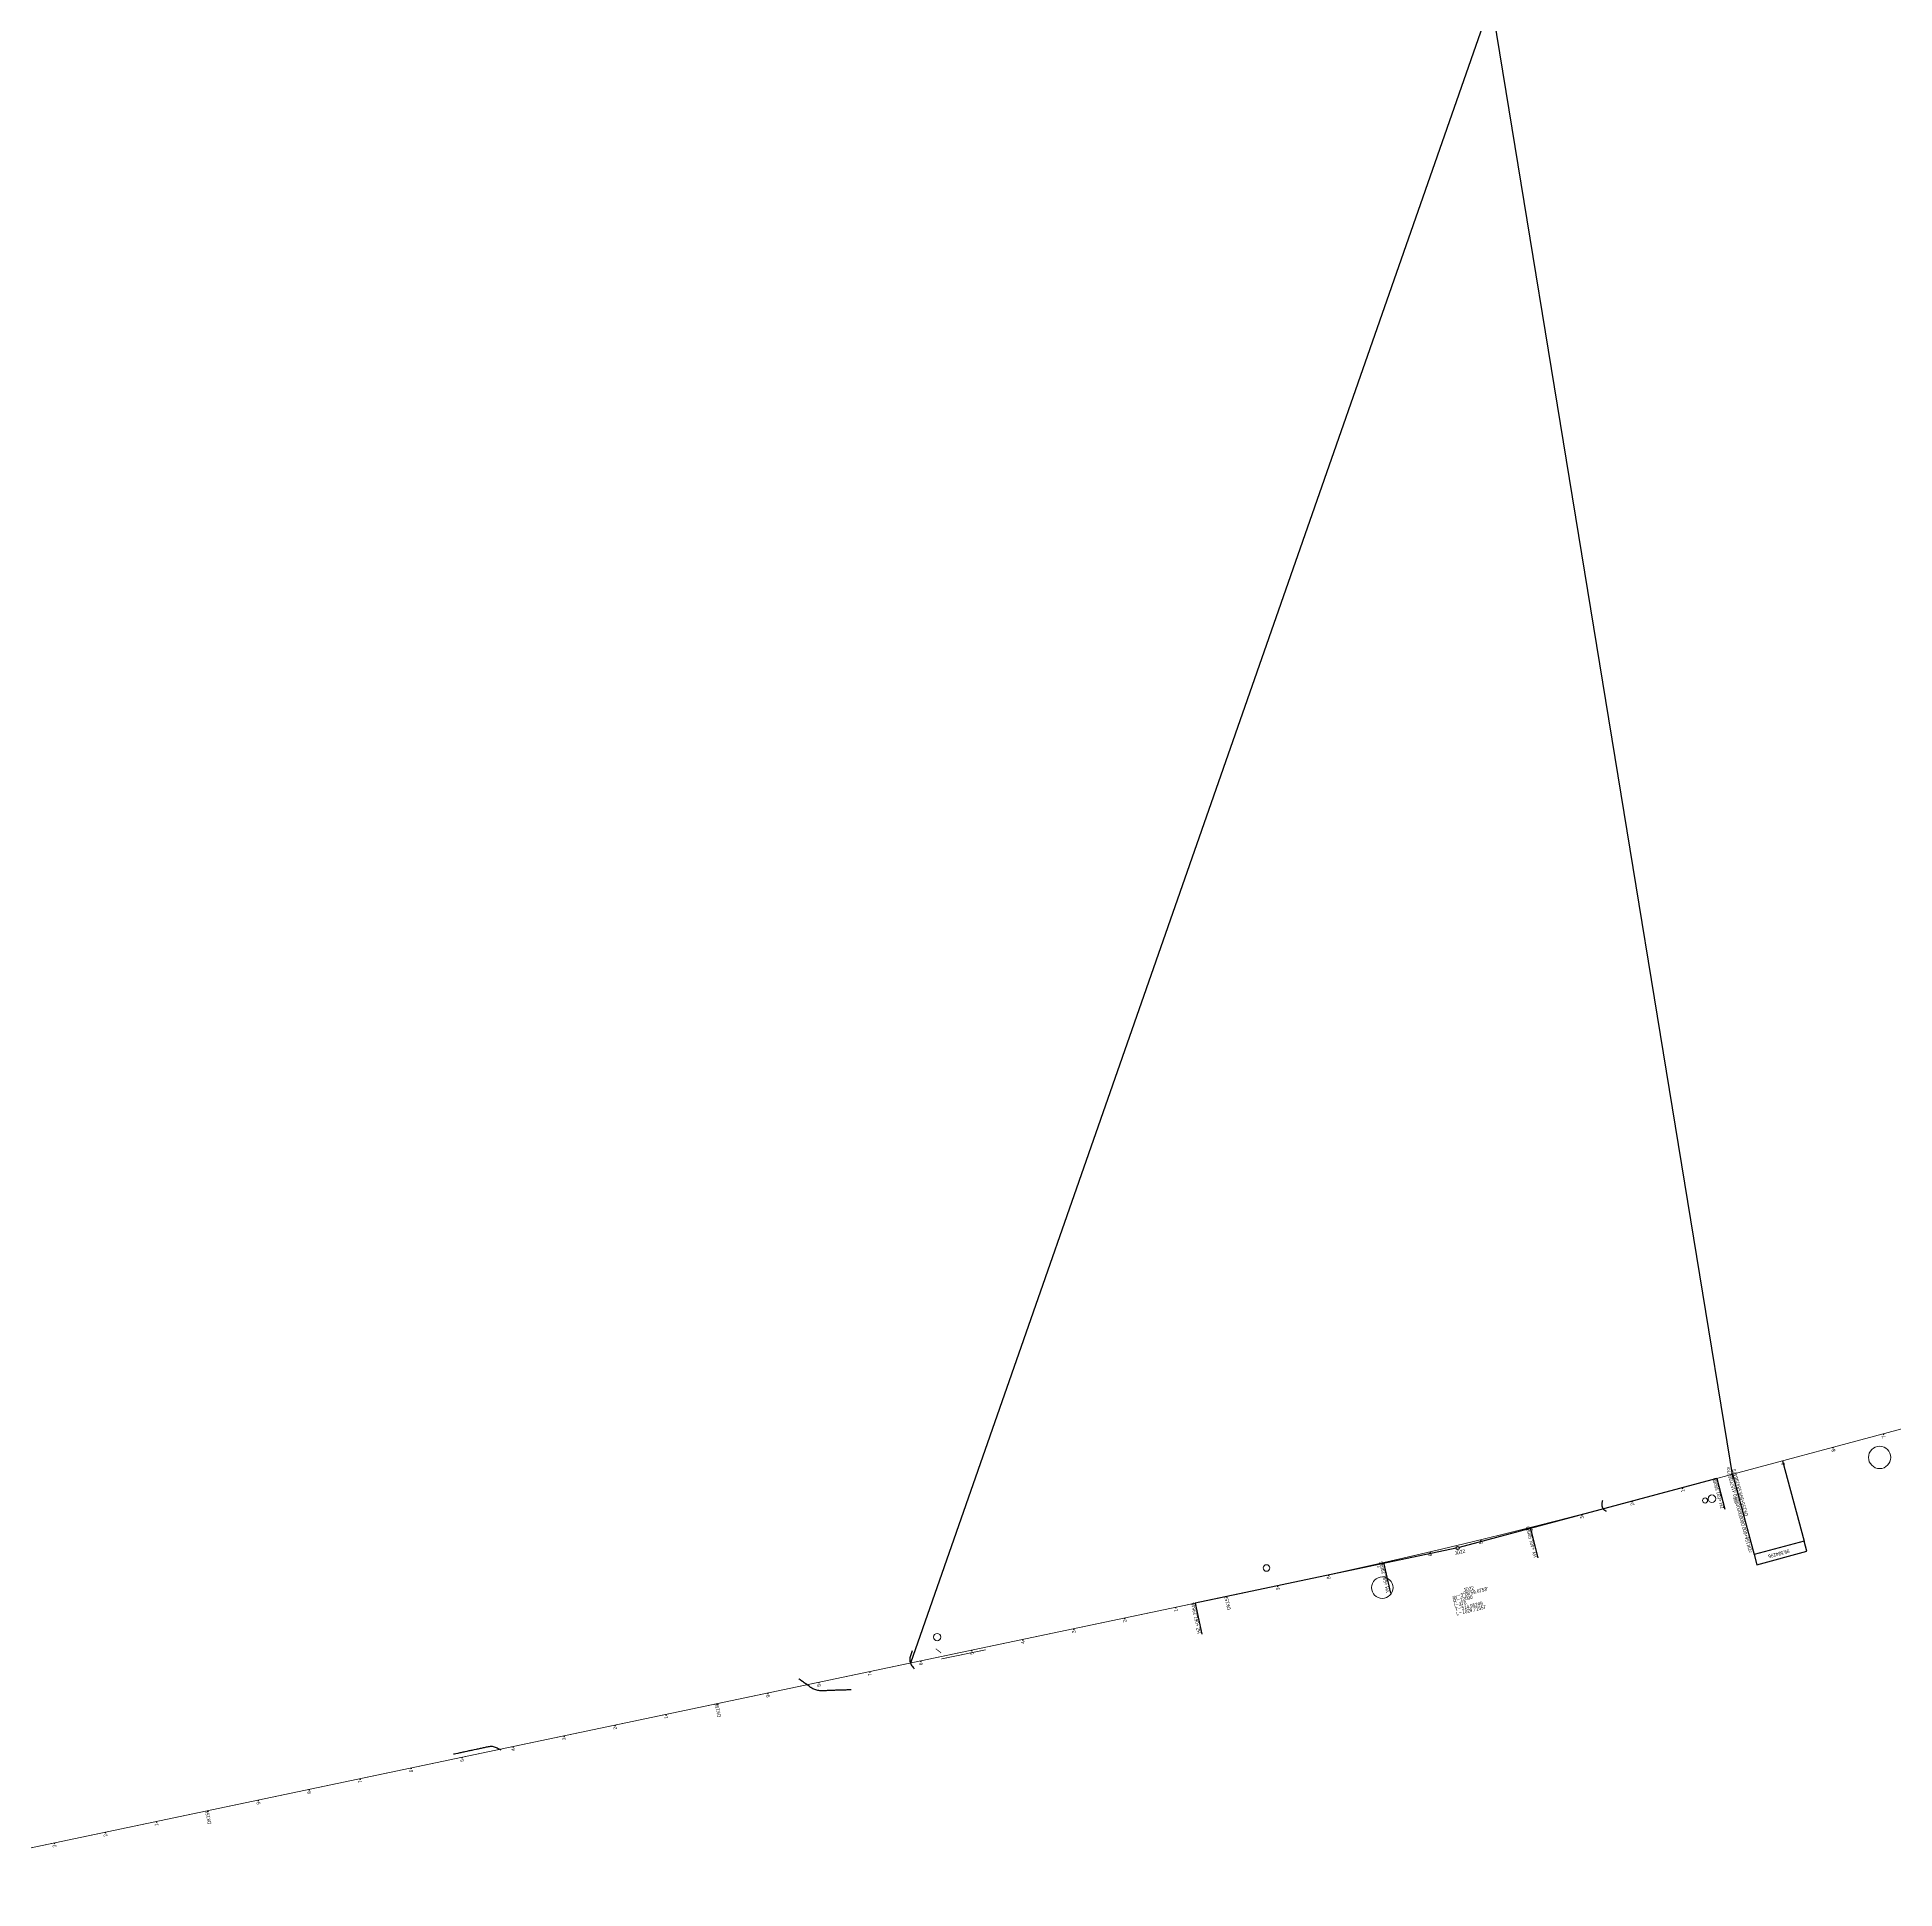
# Model space of a CAD drawing. Header units: millimetres. Extents: x 497834 to 621495, y 3353175 to 3430424.
# Drawn here: x 531604 to 535171, y 3372771 to 3376328 of the extents above; entities that cross this region are included whole.
import ezdxf

# ---------------------------------------------------------------- set-up
doc = ezdxf.new("R2010")
doc.units = ezdxf.units.MM
for name, color, linetype in [('breakloc', 7, 'Continuous'), ('DK改路中线', 7, 'Continuous'), ('dl4', 7, 'Continuous'), ('dl5', 7, 'Continuous'), ('房屋圆', 7, 'Continuous'), ('沪乍杭打线-0.0-200.8段-施工系转设计系成果-2000坐标系-左线_中线_交点', 7, 'Continuous'), ('沪乍杭打线-0.0-200.8段-施工系转设计系成果-2000坐标系-左线_五大桩', 7, 'Continuous'), ('沪乍杭打线-0.0-200.8段-施工系转设计系成果-2000坐标系-左线_断链', 7, 'Continuous'), ('沪乍杭打线-0.0-200.8段-施工系转设计系成果-2000坐标系-左线_曲线资料', 7, 'Continuous'), ('沪乍杭打线-0.0-200.8段-施工系转设计系成果-2000坐标系-左线_里程', 7, 'Continuous'), ('连接线', 3, 'Continuous')]:
    doc.layers.add(name, color=color, linetype=linetype)
doc.styles.add('PM_DL', font='slromans.shx', dxfattribs={"width": 0.75, "bigfont": 'hztxt.shx'})
doc.styles.add('PM_LC', font='slromans.shx', dxfattribs={"width": 0.75, "bigfont": 'hztxt.shx'})
doc.styles.add('PM_QX', font='slromans.shx', dxfattribs={"width": 0.75, "bigfont": 'hztxt.shx'})

msp = doc.modelspace()

# ---------------------------------------------------------------- linework, layer by layer
at = {"layer": 'breakloc'}
msp.add_lwpolyline([(534860.5, 3373559.9), (531609.8, 3393432)], dxfattribs=at)
at = {"layer": 'DK改路中线', "color": 3, "linetype": 'Continuous', "ltscale": 2, "flags": 128}
for points in [[(534617.4, 3373496.1), (534616, 3373496.9, -0.336017), (534615.7, 3373497.1), (534614.1, 3373498.3), (534612.6, 3373499.6), (534611.3, 3373501.2), (534610.3, 3373502.9), (534609.5, 3373504.7), (534608.9, 3373506.6), (534608.6, 3373508.6), (534608.6, 3373510.6), (534608.8, 3373512.6), (534609, 3373513.6), (534609.2, 3373514.5), (534609.7, 3373516.5), (534609.9, 3373517.1)], [(533284, 3373228.3), (533283.4, 3373226.4), (533282.7, 3373224.5), (533281.4, 3373220.7), (533280.8, 3373218.9), (533280.6, 3373218.3, 0.253538), (533280.1, 3373216.9), (533279.7, 3373215), (533279.5, 3373213), (533279.5, 3373211), (533279.6, 3373209), (533280, 3373207.1), (533280.6, 3373205.1), (533281.3, 3373203.3), (533282.2, 3373201.5), (533283.4, 3373199.8), (533283.6, 3373199.5), (533284.6, 3373198.3), (533285.8, 3373196.7), (533287, 3373195.1), (533287.8, 3373194.1)], [(533166.5, 3373153.7), (533164.5, 3373153.6), (533162.5, 3373153.6), (533160.5, 3373153.5), (533158.5, 3373153.4), (533156.5, 3373153.3), (533154.5, 3373153.3), (533152.5, 3373153.2), (533150.5, 3373153.1), (533146.5, 3373153), (533144.5, 3373152.9), (533142.5, 3373152.9), (533140.5, 3373152.8), (533138.5, 3373152.7), (533136.5, 3373152.7), (533134.5, 3373152.6), (533132.5, 3373152.5), (533130.5, 3373152.4), (533128.5, 3373152.4), (533126.5, 3373152.3), (533124.5, 3373152.2), (533122.5, 3373152.2), (533120.5, 3373152.1), (533118.5, 3373152), (533116.5, 3373152), (533114.5, 3373151.9), (533112.6, 3373151.8), (533110.6, 3373151.7, -0.166143), (533110.6, 3373151.7), (533108.6, 3373151.7), (533106.6, 3373151.8), (533104.6, 3373152.1), (533102.6, 3373152.4), (533100.6, 3373152.8), (533098.7, 3373153.4), (533096.8, 3373154.1), (533095, 3373154.8), (533093.2, 3373155.7), (533091.5, 3373156.7), (533089.8, 3373157.8), (533089, 3373158.3), (533088.1, 3373158.9), (533086.5, 3373160.1), (533083.3, 3373162.4), (533081.6, 3373163.6), (533078.4, 3373165.9), (533076.8, 3373167.1), (533075.1, 3373168.3), (533073.5, 3373169.4), (533071.9, 3373170.6), (533068.7, 3373172.9), (533067, 3373174.1), (533066.1, 3373174.8)], [(532494.6, 3373038), (532491, 3373039.7), (532489.2, 3373040.6), (532487.4, 3373041.5), (532485.9, 3373042.2, 0.165544), (532485.6, 3373042.3), (532483.7, 3373043.1), (532481.8, 3373043.7), (532479.9, 3373044.2), (532477.9, 3373044.5), (532475.9, 3373044.6), (532473.9, 3373044.6), (532471.9, 3373044.4), (532470, 3373044.1), (532469.9, 3373044.1), (532468, 3373043.7), (532466, 3373043.3), (532464.1, 3373042.9), (532462.1, 3373042.4), (532460.2, 3373042), (532458.2, 3373041.6), (532456.3, 3373041.2), (532454.3, 3373040.8), (532452.4, 3373040.4), (532450.4, 3373039.9), (532448.4, 3373039.5), (532446.5, 3373039.1), (532442.6, 3373038.3), (532440.6, 3373037.8), (532438.7, 3373037.4), (532436.7, 3373037), (532434.7, 3373036.6), (532432.8, 3373036.2), (532430.8, 3373035.8), (532428.9, 3373035.3), (532425, 3373034.5), (532423, 3373034.1), (532421.1, 3373033.7), (532419.1, 3373033.3), (532417.1, 3373032.8), (532415.2, 3373032.4), (532413.2, 3373032), (532411.3, 3373031.6), (532407.4, 3373030.8), (532405.4, 3373030.3), (532403.5, 3373029.9)]]:
    msp.add_lwpolyline(points, format="xyb", dxfattribs=at)
at = {"layer": 'DK改路中线', "color": 3, "linetype": 'Continuous', "ltscale": 2, "const_width": 1.4, "flags": 128}
for points in [[(533329.4, 3373232.6), (533331, 3373231.4), (533332.5, 3373230.1), (533337.2, 3373226.3), (533338.8, 3373225.1), (533339.7, 3373224.3)], [(533425, 3373230.5), (533423, 3373230.1), (533421.1, 3373229.7), (533419.1, 3373229.3), (533417.2, 3373228.9), (533415.2, 3373228.5), (533413.3, 3373228.1), (533411.3, 3373227.7), (533409.3, 3373227.3), (533407.4, 3373226.9), (533405.4, 3373226.5), (533403.5, 3373226.1), (533401.5, 3373225.7), (533399.5, 3373225.3), (533397.6, 3373224.9), (533395.6, 3373224.5), (533393.7, 3373224.1), (533391.7, 3373223.7), (533389.7, 3373223.3), (533387.8, 3373222.9), (533385.8, 3373222.4), (533383.9, 3373222), (533381.9, 3373221.6), (533380, 3373221.2), (533378, 3373220.8), (533376, 3373220.4), (533374.1, 3373220), (533372.1, 3373219.6), (533370.2, 3373219.2), (533368.2, 3373218.8), (533366.2, 3373218.4), (533364.3, 3373218), (533362.3, 3373217.6), (533360.4, 3373217.2), (533358.4, 3373216.8), (533356.5, 3373216.4), (533354.5, 3373216), (533352.5, 3373215.6), (533350.6, 3373215.2), (533348.6, 3373214.8), (533346.7, 3373214.4), (533344.7, 3373214), (533342.7, 3373213.6), (533340.8, 3373213.2), (533339.7, 3373212.9)]]:
    msp.add_lwpolyline(points, dxfattribs=at)
at = {"layer": 'dl4', "color": 3, "linetype": 'Continuous', "ltscale": 2, "const_width": 1.4, "flags": 128}
msp.add_lwpolyline([(535188.6, 3373656.2), (534859.2, 3373567.8)], dxfattribs=at)
at = {"layer": 'dl5', "color": 3, "linetype": 'Continuous', "ltscale": 2, "const_width": 1.4, "flags": 128}
msp.add_lwpolyline([(534859.2, 3373567.8), (534828.7, 3373559.6), (534827.7, 3373559.4), (534826.7, 3373559.1), (534825.8, 3373558.8), (534824.8, 3373558.6), (534823.8, 3373558.3), (534822.9, 3373558.1), (534821.9, 3373557.8), (534820.9, 3373557.5), (534820, 3373557.3), (534819, 3373557), (534818, 3373556.8), (534817.1, 3373556.5), (534816.1, 3373556.2), (534815.1, 3373556), (534814.2, 3373555.7), (534813.2, 3373555.5), (534812.2, 3373555.2), (534811.3, 3373554.9), (534810.3, 3373554.7), (534809.3, 3373554.4), (534808.4, 3373554.2), (534807.4, 3373553.9), (534806.4, 3373553.7), (534805.5, 3373553.4), (534804.5, 3373553.1), (534803.5, 3373552.9), (534802.6, 3373552.6), (534801.6, 3373552.4), (534800.6, 3373552.1), (534799.7, 3373551.8), (534798.7, 3373551.6), (534797.7, 3373551.3), (534796.8, 3373551.1), (534795.8, 3373550.8), (534794.9, 3373550.5), (534793.9, 3373550.3), (534792.9, 3373550), (534792, 3373549.8), (534791, 3373549.5), (534790, 3373549.2), (534789.1, 3373549), (534788.1, 3373548.7), (534787.1, 3373548.5), (534786.2, 3373548.2), (534785.2, 3373548), (534784.2, 3373547.7), (534783.3, 3373547.4), (534782.3, 3373547.2), (534781.3, 3373546.9), (534780.4, 3373546.7), (534779.4, 3373546.4), (534778.4, 3373546.1), (534777.5, 3373545.9), (534776.5, 3373545.6), (534775.5, 3373545.4), (534774.6, 3373545.1), (534773.6, 3373544.8), (534772.6, 3373544.6), (534771.7, 3373544.3), (534770.7, 3373544.1), (534769.7, 3373543.8), (534768.8, 3373543.6), (534767.8, 3373543.3), (534766.8, 3373543), (534765.9, 3373542.8), (534764.9, 3373542.5), (534763.9, 3373542.3), (534763, 3373542), (534762, 3373541.7), (534761, 3373541.5), (534760.1, 3373541.2), (534759.1, 3373541), (534758.1, 3373540.7), (534757.2, 3373540.4), (534756.2, 3373540.2), (534755.2, 3373539.9), (534754.3, 3373539.7), (534753.3, 3373539.4), (534752.4, 3373539.2), (534751.4, 3373538.9), (534750.4, 3373538.6), (534749.5, 3373538.4), (534748.5, 3373538.1), (534747.5, 3373537.9), (534746.6, 3373537.6), (534745.6, 3373537.3), (534744.6, 3373537.1), (534743.7, 3373536.8), (534742.7, 3373536.6), (534741.7, 3373536.3), (534740.8, 3373536.1), (534739.8, 3373535.8), (534738.8, 3373535.5), (534737.9, 3373535.3), (534736.9, 3373535), (534735.9, 3373534.8), (534735, 3373534.5), (534734, 3373534.2), (534733, 3373534), (534732.1, 3373533.7), (534731.1, 3373533.5), (534730.1, 3373533.2), (534729.2, 3373533), (534728.2, 3373532.7), (534727.2, 3373532.4), (534726.3, 3373532.2), (534725.3, 3373531.9), (534724.3, 3373531.7), (534723.4, 3373531.4), (534722.4, 3373531.1), (534721.4, 3373530.9), (534720.5, 3373530.6), (534719.5, 3373530.4), (534718.5, 3373530.1), (534717.6, 3373529.9), (534716.6, 3373529.6), (534715.6, 3373529.3), (534714.7, 3373529.1), (534713.7, 3373528.8), (534712.7, 3373528.6), (534711.8, 3373528.3), (534710.8, 3373528.1), (534709.8, 3373527.8), (534708.9, 3373527.5), (534707.9, 3373527.3), (534706.9, 3373527), (534706, 3373526.8), (534705, 3373526.5), (534704, 3373526.2), (534703.1, 3373526), (534702.1, 3373525.7), (534701.1, 3373525.5), (534700.2, 3373525.2), (534699.2, 3373525), (534698.2, 3373524.7), (534697.3, 3373524.4), (534696.3, 3373524.2), (534695.3, 3373523.9), (534694.4, 3373523.7), (534693.4, 3373523.4), (534692.4, 3373523.2), (534691.5, 3373522.9), (534690.5, 3373522.6), (534689.6, 3373522.4), (534688.6, 3373522.1), (534687.6, 3373521.9), (534686.7, 3373521.6), (534685.7, 3373521.4), (534684.7, 3373521.1), (534683.8, 3373520.9), (534682.8, 3373520.6), (534681.8, 3373520.3), (534680.9, 3373520.1), (534679.9, 3373519.8), (534678.9, 3373519.6), (534678, 3373519.3), (534677, 3373519.1), (534676, 3373518.8), (534675.1, 3373518.5), (534674.1, 3373518.3), (534673.1, 3373518), (534672.2, 3373517.8), (534671.2, 3373517.5), (534670.2, 3373517.3), (534669.3, 3373517), (534668.3, 3373516.7), (534667.3, 3373516.5), (534666.4, 3373516.2), (534665.4, 3373516), (534664.4, 3373515.7), (534663.5, 3373515.5), (534662.5, 3373515.2), (534661.5, 3373515), (534660.6, 3373514.7), (534659.6, 3373514.4), (534658.6, 3373514.2), (534657.7, 3373513.9), (534656.7, 3373513.7), (534655.7, 3373513.4), (534654.8, 3373513.2), (534653.8, 3373512.9), (534652.8, 3373512.7), (534651.9, 3373512.4), (534650.9, 3373512.1), (534649.9, 3373511.9), (534649, 3373511.6), (534648, 3373511.4), (534647, 3373511.1), (534646.1, 3373510.9), (534645.1, 3373510.6), (534644.1, 3373510.4), (534643.2, 3373510.1), (534642.2, 3373509.8), (534641.2, 3373509.6), (534640.3, 3373509.3), (534639.3, 3373509.1), (534638.3, 3373508.8), (534637.4, 3373508.6), (534636.4, 3373508.3), (534635.4, 3373508.1), (534634.4, 3373507.8), (534633.5, 3373507.5), (534632.5, 3373507.3), (534631.5, 3373507), (534630.6, 3373506.8), (534629.6, 3373506.5), (534628.6, 3373506.3), (534627.7, 3373506), (534626.7, 3373505.8), (534625.7, 3373505.5), (534624.8, 3373505.3), (534623.8, 3373505), (534622.8, 3373504.7), (534621.9, 3373504.5), (534620.9, 3373504.2), (534619.9, 3373504), (534619, 3373503.7), (534618, 3373503.5), (534617, 3373503.2), (534616.1, 3373503), (534615.1, 3373502.7), (534614.1, 3373502.5), (534613.2, 3373502.2), (534612.2, 3373502), (534611.2, 3373501.7), (534610.3, 3373501.4), (534609.3, 3373501.2), (534608.3, 3373500.9), (534607.4, 3373500.7), (534606.4, 3373500.4), (534605.4, 3373500.2), (534604.5, 3373499.9), (534603.5, 3373499.7), (534602.5, 3373499.4), (534601.6, 3373499.2), (534600.6, 3373498.9), (534599.6, 3373498.7), (534598.7, 3373498.4), (534597.7, 3373498.2), (534596.7, 3373497.9), (534595.8, 3373497.6), (534594.8, 3373497.4), (534593.8, 3373497.1), (534592.9, 3373496.9), (534591.9, 3373496.6), (534590.9, 3373496.4), (534590, 3373496.1), (534589, 3373495.9), (534588, 3373495.6), (534587.1, 3373495.4), (534586.1, 3373495.1), (534585.1, 3373494.9), (534584.1, 3373494.6), (534583.2, 3373494.4), (534582.2, 3373494.1), (534581.2, 3373493.9), (534580.3, 3373493.6), (534579.3, 3373493.4), (534578.3, 3373493.1), (534577.4, 3373492.8), (534576.4, 3373492.6), (534575.4, 3373492.3), (534574.5, 3373492.1), (534573.5, 3373491.8), (534572.5, 3373491.6), (534571.6, 3373491.3), (534570.6, 3373491.1), (534569.6, 3373490.8), (534568.7, 3373490.6), (534567.7, 3373490.3), (534566.7, 3373490.1), (534565.8, 3373489.8), (534564.8, 3373489.6), (534563.8, 3373489.3), (534562.9, 3373489.1), (534561.9, 3373488.8), (534560.9, 3373488.6), (534560, 3373488.3), (534559, 3373488.1), (534558, 3373487.8), (534557, 3373487.6), (534556.1, 3373487.3), (534555.1, 3373487.1), (534554.1, 3373486.8), (534553.2, 3373486.6), (534552.2, 3373486.3), (534551.2, 3373486.1), (534550.3, 3373485.8), (534549.3, 3373485.6), (534548.3, 3373485.3), (534547.4, 3373485.1), (534546.4, 3373484.8), (534545.4, 3373484.6), (534544.5, 3373484.3), (534543.5, 3373484.1), (534542.5, 3373483.8), (534541.6, 3373483.6), (534540.6, 3373483.3), (534539.6, 3373483.1), (534538.7, 3373482.8), (534537.7, 3373482.6), (534536.7, 3373482.3), (534535.7, 3373482.1), (534534.8, 3373481.8), (534533.8, 3373481.6), (534532.8, 3373481.3), (534531.9, 3373481.1), (534530.9, 3373480.8), (534529.9, 3373480.6), (534529, 3373480.3), (534528, 3373480.1), (534527, 3373479.8), (534526.1, 3373479.6), (534525.1, 3373479.3), (534524.1, 3373479.1), (534523.2, 3373478.8), (534522.2, 3373478.6), (534521.2, 3373478.3), (534520.3, 3373478.1), (534519.3, 3373477.8), (534518.3, 3373477.6), (534517.3, 3373477.3), (534516.4, 3373477.1), (534515.4, 3373476.9), (534514.4, 3373476.6), (534513.5, 3373476.4), (534512.5, 3373476.1), (534511.5, 3373475.9), (534510.6, 3373475.6), (534509.6, 3373475.4), (534508.6, 3373475.1), (534507.7, 3373474.9), (534506.7, 3373474.6), (534505.7, 3373474.4), (534504.7, 3373474.1), (534503.8, 3373473.9), (534502.8, 3373473.6), (534501.8, 3373473.4), (534500.9, 3373473.1), (534499.9, 3373472.9), (534498.9, 3373472.7), (534498, 3373472.4), (534497, 3373472.2), (534496, 3373471.9), (534495.1, 3373471.7), (534494.1, 3373471.4), (534493.1, 3373471.2), (534492.1, 3373470.9), (534491.2, 3373470.7), (534490.2, 3373470.4), (534489.2, 3373470.2), (534488.3, 3373469.9), (534487.3, 3373469.7), (534486.3, 3373469.5), (534485.4, 3373469.2), (534484.4, 3373469), (534483.4, 3373468.7), (534482.5, 3373468.5), (534481.5, 3373468.2), (534480.5, 3373468), (534479.5, 3373467.7), (534478.6, 3373467.5), (534477.6, 3373467.2), (534476.6, 3373467), (534475.7, 3373466.8), (534474.7, 3373466.5), (534473.7, 3373466.3), (534472.8, 3373466), (534471.8, 3373465.8), (534470.8, 3373465.5, -0.006036), (534469.9, 3373465.3), (534468.9, 3373465), (534467.9, 3373464.8), (534466.9, 3373464.5), (534466, 3373464.3), (534466, 3373464.3), (534465, 3373464.1), (534464, 3373463.8), (534463.1, 3373463.6), (534462.1, 3373463.3), (534461.1, 3373463.1), (534461.1, 3373463.1), (534460.2, 3373462.9), (534459.2, 3373462.6), (534458.2, 3373462.4), (534457.2, 3373462.1), (534456.3, 3373461.9), (534456.3, 3373461.9), (534455.3, 3373461.6), (534454.3, 3373461.4), (534453.4, 3373461.1), (534452.4, 3373460.9), (534451.4, 3373460.7), (534451.4, 3373460.7), (534450.5, 3373460.4), (534449.5, 3373460.2), (534448.5, 3373459.9), (534447.5, 3373459.7), (534446.6, 3373459.5), (534446.6, 3373459.5), (534445.6, 3373459.2), (534444.6, 3373459), (534443.7, 3373458.7), (534442.7, 3373458.5), (534441.7, 3373458.2), (534441.7, 3373458.2), (534440.8, 3373458), (534439.8, 3373457.8), (534438.8, 3373457.5), (534437.8, 3373457.3), (534436.9, 3373457), (534436.9, 3373457), (534435.9, 3373456.8), (534434.9, 3373456.5), (534434, 3373456.3), (534433, 3373456.1), (534432, 3373455.8), (534432, 3373455.8), (534431, 3373455.6), (534430.1, 3373455.3), (534429.1, 3373455.1), (534428.1, 3373454.9), (534427.2, 3373454.6), (534427.2, 3373454.6), (534426.2, 3373454.4), (534425.2, 3373454.1), (534424.3, 3373453.9), (534423.3, 3373453.7), (534422.3, 3373453.4), (534422.3, 3373453.4), (534421.3, 3373453.2), (534420.4, 3373452.9), (534419.4, 3373452.7), (534418.4, 3373452.5), (534417.5, 3373452.2), (534417.5, 3373452.2), (534416.5, 3373452), (534415.5, 3373451.7), (534414.5, 3373451.5), (534413.6, 3373451.3), (534412.6, 3373451), (534412.6, 3373451), (534411.6, 3373450.8), (534410.7, 3373450.5), (534409.7, 3373450.3), (534408.7, 3373450.1), (534407.7, 3373449.8), (534407.7, 3373449.8), (534406.8, 3373449.6), (534405.8, 3373449.3), (534404.8, 3373449.1), (534403.9, 3373448.9), (534402.9, 3373448.6), (534402.9, 3373448.6), (534401.9, 3373448.4), (534401, 3373448.2), (534400, 3373447.9), (534399, 3373447.7), (534398, 3373447.4), (534398, 3373447.4), (534397.1, 3373447.2), (534396.1, 3373447), (534395.1, 3373446.7), (534394.2, 3373446.5), (534393.2, 3373446.2), (534393.2, 3373446.2), (534392.2, 3373446), (534391.2, 3373445.8), (534390.3, 3373445.5), (534389.3, 3373445.3), (534388.3, 3373445.1), (534388.3, 3373445.1), (534387.4, 3373444.8), (534386.4, 3373444.6), (534385.4, 3373444.3), (534384.4, 3373444.1), (534383.5, 3373443.9), (534383.5, 3373443.9), (534382.5, 3373443.6), (534381.5, 3373443.4), (534380.6, 3373443.2), (534379.6, 3373442.9), (534378.6, 3373442.7), (534378.6, 3373442.7), (534377.6, 3373442.5), (534376.7, 3373442.2), (534375.7, 3373442), (534374.7, 3373441.7), (534373.8, 3373441.5), (534373.8, 3373441.5), (534372.8, 3373441.3), (534371.8, 3373441), (534370.8, 3373440.8), (534369.9, 3373440.6), (534368.9, 3373440.3), (534368.9, 3373440.3), (534367.9, 3373440.1), (534366.9, 3373439.9), (534366, 3373439.6), (534365, 3373439.4), (534364, 3373439.1), (534364, 3373439.1), (534363.1, 3373438.9), (534362.1, 3373438.7), (534361.1, 3373438.4), (534360.1, 3373438.2), (534359.2, 3373438), (534359.2, 3373438), (534358.2, 3373437.7), (534357.2, 3373437.5), (534356.3, 3373437.3), (534355.3, 3373437), (534354.3, 3373436.8), (534354.3, 3373436.8), (534353.3, 3373436.6), (534352.4, 3373436.3), (534351.4, 3373436.1), (534350.4, 3373435.9), (534349.5, 3373435.6), (534349.5, 3373435.6), (534348.5, 3373435.4), (534347.5, 3373435.2), (534346.5, 3373434.9), (534345.6, 3373434.7), (534344.6, 3373434.5), (534344.6, 3373434.5), (534343.6, 3373434.2), (534342.6, 3373434), (534341.7, 3373433.8), (534340.7, 3373433.5), (534339.7, 3373433.3), (534339.7, 3373433.3), (534338.8, 3373433.1), (534337.8, 3373432.8), (534336.8, 3373432.6), (534335.8, 3373432.4), (534334.9, 3373432.1), (534334.9, 3373432.1), (534333.9, 3373431.9), (534332.9, 3373431.7), (534331.9, 3373431.4), (534331, 3373431.2), (534330, 3373431), (534330, 3373431), (534329, 3373430.7), (534328.1, 3373430.5), (534327.1, 3373430.3), (534326.1, 3373430), (534325.1, 3373429.8), (534325.1, 3373429.8), (534324.2, 3373429.6), (534323.2, 3373429.3), (534322.2, 3373429.1), (534321.3, 3373428.9), (534320.3, 3373428.6), (534320.3, 3373428.6), (534319.3, 3373428.4), (534318.3, 3373428.2), (534317.4, 3373427.9), (534316.4, 3373427.7), (534315.4, 3373427.5), (534315.4, 3373427.5), (534314.4, 3373427.2), (534313.5, 3373427), (534312.5, 3373426.8), (534311.5, 3373426.6), (534310.5, 3373426.3), (534310.5, 3373426.3), (534309.6, 3373426.1), (534308.6, 3373425.9), (534307.6, 3373425.6), (534306.7, 3373425.4), (534305.7, 3373425.2), (534305.7, 3373425.2), (534304.7, 3373424.9), (534303.7, 3373424.7), (534302.8, 3373424.5), (534301.8, 3373424.2), (534300.8, 3373424), (534300.8, 3373424), (534299.8, 3373423.8), (534298.9, 3373423.6), (534297.9, 3373423.3), (534296.9, 3373423.1), (534296, 3373422.9), (534296, 3373422.9), (534295, 3373422.6), (534294, 3373422.4), (534293, 3373422.2), (534292.1, 3373421.9), (534291.1, 3373421.7), (534291.1, 3373421.7), (534290.1, 3373421.5), (534289.1, 3373421.3), (534288.2, 3373421), (534287.2, 3373420.8), (534286.2, 3373420.6), (534286.2, 3373420.6), (534285.2, 3373420.3), (534284.3, 3373420.1), (534283.3, 3373419.9), (534282.3, 3373419.7), (534281.4, 3373419.4), (534281.4, 3373419.4), (534280.4, 3373419.2), (534279.4, 3373419), (534278.4, 3373418.7), (534277.5, 3373418.5), (534276.5, 3373418.3), (534276.5, 3373418.3), (534275.5, 3373418.1), (534274.5, 3373417.8), (534273.6, 3373417.6), (534272.6, 3373417.4), (534271.6, 3373417.1), (534271.6, 3373417.1), (534270.6, 3373416.9), (534269.7, 3373416.7), (534268.7, 3373416.5), (534267.7, 3373416.2), (534266.7, 3373416), (534266.7, 3373416), (534265.8, 3373415.8), (534264.8, 3373415.6), (534263.8, 3373415.3), (534262.9, 3373415.1), (534261.9, 3373414.9), (534261.9, 3373414.9), (534260.9, 3373414.6), (534259.9, 3373414.4), (534259, 3373414.2), (534258, 3373414), (534257, 3373413.7), (534257, 3373413.7), (534256, 3373413.5), (534255.1, 3373413.3), (534254.1, 3373413.1), (534253.1, 3373412.8), (534252.1, 3373412.6), (534252.1, 3373412.6), (534251.2, 3373412.4), (534250.2, 3373412.2), (534249.2, 3373411.9), (534248.2, 3373411.7), (534247.3, 3373411.5), (534247.3, 3373411.5), (534246.3, 3373411.3), (534245.3, 3373411), (534244.3, 3373410.8), (534243.4, 3373410.6), (534242.4, 3373410.4), (534242.4, 3373410.4), (534241.4, 3373410.1), (534240.4, 3373409.9), (534239.5, 3373409.7), (534238.5, 3373409.5), (534237.5, 3373409.2), (534237.5, 3373409.2), (534236.5, 3373409), (534235.6, 3373408.8), (534234.6, 3373408.6), (534233.6, 3373408.3), (534232.7, 3373408.1), (534232.7, 3373408.1), (534231.7, 3373407.9), (534230.7, 3373407.7), (534229.7, 3373407.4), (534228.8, 3373407.2), (534227.8, 3373407), (534227.8, 3373407), (534226.8, 3373406.8), (534225.8, 3373406.5), (534224.9, 3373406.3), (534223.9, 3373406.1), (534222.9, 3373405.9), (534222.9, 3373405.9), (534221.9, 3373405.6), (534221, 3373405.4), (534220, 3373405.2), (534219, 3373405), (534218, 3373404.7), (534218, 3373404.7), (534217.1, 3373404.5), (534216.1, 3373404.3), (534215.1, 3373404.1), (534214.1, 3373403.9), (534213.2, 3373403.6), (534213.2, 3373403.6), (534212.2, 3373403.4), (534211.2, 3373403.2), (534210.2, 3373403), (534209.3, 3373402.7), (534208.3, 3373402.5), (534208.3, 3373402.5), (534207.3, 3373402.3), (534206.3, 3373402.1), (534205.4, 3373401.9), (534204.4, 3373401.6), (534203.4, 3373401.4), (534203.4, 3373401.4), (534202.4, 3373401.2), (534201.5, 3373401), (534200.5, 3373400.7), (534199.5, 3373400.5), (534198.5, 3373400.3), (534198.5, 3373400.3), (534197.6, 3373400.1), (534196.6, 3373399.9), (534195.6, 3373399.6), (534194.6, 3373399.4), (534193.7, 3373399.2), (534193.7, 3373399.2), (534192.7, 3373399), (534191.7, 3373398.7), (534190.7, 3373398.5), (534189.8, 3373398.3), (534189.1, 3373398.1), (534188.1, 3373397.9), (534187.1, 3373397.7), (534186.1, 3373397.5), (534185.2, 3373397.3), (534184.2, 3373397), (534183.2, 3373396.8), (534182.2, 3373396.6), (534181.3, 3373396.4), (534180.3, 3373396.2), (534179.3, 3373395.9), (534178.3, 3373395.7), (534177.4, 3373395.5), (534176.4, 3373395.3), (534175.4, 3373395.1), (534174.4, 3373394.8), (534173.5, 3373394.6), (534172.5, 3373394.4), (534171.5, 3373394.2), (534170.5, 3373394), (534169.5, 3373393.7), (534168.6, 3373393.5), (534167.6, 3373393.3), (534166.6, 3373393.1), (534165.6, 3373392.9), (534164.7, 3373392.7), (534163.7, 3373392.4), (534162.7, 3373392.2), (534161.7, 3373392), (534160.8, 3373391.8), (534159.8, 3373391.6), (534158.8, 3373391.3), (534157.8, 3373391.1), (534156.9, 3373390.9), (534155.9, 3373390.7), (534154.9, 3373390.5), (534153.9, 3373390.2), (534153, 3373390), (534152, 3373389.8), (534151, 3373389.6), (534150, 3373389.4), (534149.1, 3373389.2), (534148.1, 3373388.9), (534147.1, 3373388.7), (534146.1, 3373388.5), (534145.2, 3373388.3), (534144.2, 3373388.1), (534143.2, 3373387.9), (534142.2, 3373387.6), (534141.2, 3373387.4), (534140.3, 3373387.2), (534139.3, 3373387), (534138.3, 3373386.8), (534137.3, 3373386.6), (534136.4, 3373386.3), (534135.4, 3373386.1), (534134.4, 3373385.9), (534133.4, 3373385.7), (534132.5, 3373385.5), (534131.5, 3373385.3), (534130.5, 3373385), (534129.5, 3373384.8), (534128.6, 3373384.6), (534127.6, 3373384.4), (534126.6, 3373384.2), (534125.6, 3373384), (534124.7, 3373383.7), (534123.7, 3373383.5), (534122.7, 3373383.3), (534121.7, 3373383.1), (534120.7, 3373382.9), (534119.8, 3373382.7), (534118.8, 3373382.4), (534117.8, 3373382.2), (534116.8, 3373382), (534115.9, 3373381.8), (534114.9, 3373381.6), (534113.9, 3373381.4), (534112.9, 3373381.2), (534112, 3373380.9), (534111, 3373380.7), (534110, 3373380.5), (534109, 3373380.3), (534108, 3373380.1), (534107.1, 3373379.9), (534106.1, 3373379.6), (534105.1, 3373379.4), (534104.1, 3373379.2), (534103.2, 3373379), (534102.2, 3373378.8), (534101.2, 3373378.6), (534100.2, 3373378.4), (534099.3, 3373378.1), (534098.3, 3373377.9), (534097.3, 3373377.7), (534096.3, 3373377.5), (534095.4, 3373377.3), (534094.4, 3373377.1), (534093.4, 3373376.9), (534092.4, 3373376.6), (534091.4, 3373376.4), (534090.5, 3373376.2), (534089.5, 3373376), (534088.5, 3373375.8), (534087.5, 3373375.6), (534086.6, 3373375.4), (534085.6, 3373375.2), (534084.6, 3373374.9), (534083.6, 3373374.7), (534082.7, 3373374.5), (534081.7, 3373374.3), (534080.7, 3373374.1), (534079.7, 3373373.9), (534078.7, 3373373.7), (534077.8, 3373373.4), (534076.8, 3373373.2), (534075.8, 3373373), (534074.8, 3373372.8), (534073.9, 3373372.6), (534072.9, 3373372.4), (534071.9, 3373372.2), (534070.9, 3373372), (534070, 3373371.7), (534069, 3373371.5), (534068, 3373371.3), (534067, 3373371.1), (534066, 3373370.9), (534065.1, 3373370.7), (534064.1, 3373370.5), (534063.1, 3373370.3), (534062.1, 3373370), (534061.2, 3373369.8), (534060.2, 3373369.6), (534059.2, 3373369.4), (534058.2, 3373369.2), (534057.2, 3373369), (534056.3, 3373368.8), (534055.3, 3373368.6), (534054.3, 3373368.3), (534053.3, 3373368.1), (534052.4, 3373367.9), (534051.4, 3373367.7), (534050.4, 3373367.5), (534049.4, 3373367.3), (534048.5, 3373367.1), (534047.5, 3373366.9), (534046.5, 3373366.7), (534045.5, 3373366.4), (534044.5, 3373366.2), (534043.6, 3373366), (534042.6, 3373365.8), (534041.6, 3373365.6), (534040.6, 3373365.4), (534039.7, 3373365.2), (534038.7, 3373365), (534037.7, 3373364.8), (534036.7, 3373364.5), (534035.7, 3373364.3), (534034.8, 3373364.1), (534033.8, 3373363.9), (534032.8, 3373363.7), (534031.8, 3373363.5), (534030.9, 3373363.3), (534029.9, 3373363.1), (534028.9, 3373362.9), (534027.9, 3373362.7), (534026.9, 3373362.4), (534026, 3373362.2), (534025, 3373362), (534024, 3373361.8), (534023, 3373361.6), (534022.1, 3373361.4), (534021.1, 3373361.2), (534020.1, 3373361), (534019.1, 3373360.8), (534018.1, 3373360.5), (534017.2, 3373360.3), (534016.2, 3373360.1), (534015.2, 3373359.9), (534014.2, 3373359.7), (534013.3, 3373359.5), (534012.3, 3373359.3), (534011.3, 3373359.1), (534010.3, 3373358.9), (534009.3, 3373358.7), (534008.4, 3373358.5), (534007.4, 3373358.2), (534006.4, 3373358), (534005.4, 3373357.8), (534004.5, 3373357.6), (534003.5, 3373357.4), (534002.5, 3373357.2), (534001.5, 3373357), (534000.5, 3373356.8), (533999.6, 3373356.6), (533998.6, 3373356.4), (533997.6, 3373356.1), (533996.6, 3373355.9), (533995.7, 3373355.7), (533994.7, 3373355.5), (533993.7, 3373355.3), (533992.7, 3373355.1), (533991.7, 3373354.9), (533990.8, 3373354.7), (533989.8, 3373354.5), (533988.8, 3373354.3), (533987.8, 3373354.1), (533986.9, 3373353.9), (533985.9, 3373353.6), (533984.9, 3373353.4), (533983.9, 3373353.2), (533982.9, 3373353), (533982, 3373352.8), (533981, 3373352.6), (533980, 3373352.4), (533979, 3373352.2), (533978.1, 3373352), (533977.1, 3373351.8), (533976.1, 3373351.6), (533975.1, 3373351.3), (533974.1, 3373351.1), (533973.2, 3373350.9), (533972.2, 3373350.7), (533971.2, 3373350.5), (533970.2, 3373350.3), (533969.3, 3373350.1), (533968.3, 3373349.9), (533967.3, 3373349.7), (533966.3, 3373349.5), (533965.3, 3373349.3), (533964.4, 3373349.1), (533963.4, 3373348.9), (533962.4, 3373348.6), (533961.4, 3373348.4), (533960.4, 3373348.2), (533959.5, 3373348), (533958.5, 3373347.8), (533957.5, 3373347.6), (533956.5, 3373347.4), (533955.6, 3373347.2), (533954.6, 3373347), (533953.6, 3373346.8), (533952.6, 3373346.6), (533951.6, 3373346.4), (533950.7, 3373346.2), (533949.7, 3373345.9), (533948.7, 3373345.7), (533947.7, 3373345.5), (533946.8, 3373345.3), (533945.8, 3373345.1), (533944.8, 3373344.9), (533943.8, 3373344.7), (533942.8, 3373344.5), (533941.9, 3373344.3), (533940.9, 3373344.1), (533939.9, 3373343.9), (533938.9, 3373343.7), (533937.9, 3373343.5), (533937, 3373343.2), (533936, 3373343), (533935, 3373342.8), (533934, 3373342.6), (533933.1, 3373342.4), (533932.1, 3373342.2), (533931.1, 3373342), (533930.1, 3373341.8), (533929.1, 3373341.6), (533928.2, 3373341.4), (533927.2, 3373341.2), (533926.2, 3373341), (533925.2, 3373340.8), (533924.3, 3373340.6), (533923.3, 3373340.4), (533922.3, 3373340.1), (533921.3, 3373339.9), (533920.3, 3373339.7), (533919.4, 3373339.5), (533918.4, 3373339.3), (533917.4, 3373339.1), (533916.4, 3373338.9), (533915.4, 3373338.7), (533914.5, 3373338.5), (533913.5, 3373338.3), (533912.5, 3373338.1), (533911.5, 3373337.9), (533910.6, 3373337.7), (533909.6, 3373337.5), (533908.6, 3373337.3), (533907.6, 3373337), (533906.6, 3373336.8), (533905.7, 3373336.6), (533904.7, 3373336.4), (533903.7, 3373336.2), (533902.7, 3373336), (533901.7, 3373335.8), (533900.8, 3373335.6), (533899.8, 3373335.4), (533898.8, 3373335.2), (533897.8, 3373335), (533896.9, 3373334.8), (533895.9, 3373334.6), (533894.9, 3373334.4), (533893.9, 3373334.2), (533892.9, 3373333.9), (533892, 3373333.7), (533891, 3373333.5), (533890, 3373333.3), (533889, 3373333.1), (533888, 3373332.9), (533887.1, 3373332.7), (533886.1, 3373332.5), (533885.1, 3373332.3), (533884.1, 3373332.1), (533883.2, 3373331.9), (533882.2, 3373331.7), (533881.2, 3373331.5), (533880.2, 3373331.3), (533879.2, 3373331.1), (533878.3, 3373330.9), (533877.3, 3373330.6), (533876.3, 3373330.4), (533875.3, 3373330.2), (533874.3, 3373330), (533873.4, 3373329.8), (533872.4, 3373329.6), (533871.4, 3373329.4), (533870.4, 3373329.2), (533869.5, 3373329), (533868.5, 3373328.8), (533867.5, 3373328.6), (533866.5, 3373328.4), (533865.5, 3373328.2), (533864.6, 3373328), (533863.6, 3373327.8), (533862.6, 3373327.6), (533861.6, 3373327.4), (533860.6, 3373327.1), (533859.7, 3373326.9), (533858.7, 3373326.7), (533857.7, 3373326.5), (533856.7, 3373326.3), (533855.8, 3373326.1), (533854.8, 3373325.9), (533853.8, 3373325.7), (533852.8, 3373325.5), (533851.8, 3373325.3), (533850.9, 3373325.1), (533849.9, 3373324.9), (533848.9, 3373324.7), (533847.9, 3373324.5), (533846.9, 3373324.3), (533846, 3373324.1), (533845, 3373323.9), (533844, 3373323.6), (533843, 3373323.4), (533842.1, 3373323.2), (533841.1, 3373323), (533840.1, 3373322.8), (533839.1, 3373322.6), (533838.1, 3373322.4), (533837.2, 3373322.2), (533836.2, 3373322), (533835.2, 3373321.8), (533834.2, 3373321.6), (533833.2, 3373321.4), (533832.3, 3373321.2), (533831.3, 3373321), (533830.3, 3373320.8), (533829.3, 3373320.6), (533828.4, 3373320.4), (533827.4, 3373320.1), (531220.6, 3372772)], format="xyb", dxfattribs=at)
at = {"layer": '房屋圆', "lineweight": 0}
for centre, radius in [((535141.6, 3373600.2), 21.5), ((534806.4, 3373517.4), 4.86), ((534819.6, 3373520.7), 7.28), ((533964.3, 3373387.7), 6.29), ((534186.6, 3373349.9), 20.7), ((533332, 3373255), 7.02)]:
    msp.add_circle(centre, radius, dxfattribs=at)
at = {"layer": '沪乍杭打线-0.0-200.8段-施工系转设计系成果-2000坐标系-左线_中线_交点', "color": 6, "linetype": 'Continuous', "ltscale": 2}
for p, q in [((534828.7, 3373559.6), (534334.2, 3373426.9)), ((534328.4, 3373425.5), (533827.4, 3373320.1))]:
    msp.add_line(p, q, dxfattribs=at)
msp.add_circle((534331.3, 3373426.1), 3, dxfattribs=at)
at = {"layer": '沪乍杭打线-0.0-200.8段-施工系转设计系成果-2000坐标系-左线_五大桩', "color": 5, "linetype": 'Continuous', "ltscale": 2}
for p, q in [((534828.7, 3373559.6), (534844.4, 3373501)), ((534470.8, 3373465.5), (534485.5, 3373407.1)), ((534189.1, 3373398.1), (534202.4, 3373339.4)), ((533827.4, 3373320.1), (533839.9, 3373260.8))]:
    msp.add_line(p, q, dxfattribs=at)
at = {"layer": '沪乍杭打线-0.0-200.8段-施工系转设计系成果-2000坐标系-左线_断链', "color": 1, "linetype": 'Continuous', "ltscale": 2}
for p, q in [((534955.3, 3373593.6), (534996.8, 3373439.1)), ((534859.2, 3373567.8), (534900.6, 3373413.3))]:
    msp.add_line(p, q, dxfattribs=at)
msp.add_lwpolyline([(535002, 3373419.8), (534996.8, 3373439.1), (534900.6, 3373413.3), (534905.8, 3373394), (535002, 3373419.8)], dxfattribs=at)
at = {"layer": '沪乍杭打线-0.0-200.8段-施工系转设计系成果-2000坐标系-左线_里程', "color": 5, "linetype": 'Continuous', "ltscale": 2}
for p, q in [((535051.9, 3373619.5), (535052.4, 3373617.6)), ((535148.5, 3373645.5), (535149, 3373643.5)), ((534955.3, 3373593.6), (534955.9, 3373591.7)), ((534762.6, 3373541.9), (534763.1, 3373540)), ((534665.9, 3373516.1), (534666.5, 3373514.2)), ((534569.2, 3373490.7), (534569.7, 3373488.8)), ((534375.3, 3373441.9), (534375.8, 3373439.9)), ((534472.4, 3373465.9), (534472.8, 3373464)), ((534180.6, 3373396.2), (534181, 3373394.3)), ((534278, 3373418.6), (534278.5, 3373416.7)), ((534082.9, 3373374.6), (534083.4, 3373372.6)), ((533887.4, 3373332.8), (533887.8, 3373330.8)), ((533985.2, 3373353.5), (533985.6, 3373351.5)), ((533691.6, 3373291.6), (533692.1, 3373289.6)), ((533789.5, 3373312.2), (533789.9, 3373310.2)), ((533593.8, 3373271), (533594.2, 3373269.1)), ((533398.1, 3373229.9), (533398.5, 3373227.9)), ((533495.9, 3373250.5), (533496.3, 3373248.5)), ((533202.3, 3373188.7), (533202.7, 3373186.8)), ((533300.2, 3373209.3), (533300.6, 3373207.3)), ((533006.6, 3373147.6), (533007, 3373145.6)), ((533104.5, 3373168.1), (533104.9, 3373166.2)), ((532908.8, 3373127), (532909.2, 3373125)), ((532713, 3373085.8), (532713.4, 3373083.9)), ((532810.9, 3373106.4), (532811.3, 3373104.4)), ((532517.3, 3373044.7), (532517.7, 3373042.7)), ((532615.2, 3373065.2), (532615.6, 3373063.3)), ((532419.5, 3373024.1), (532419.9, 3373022.1)), ((532223.7, 3372982.9), (532224.1, 3372981)), ((532321.6, 3373003.5), (532322, 3373001.6)), ((532028, 3372941.8), (532028.4, 3372939.8)), ((532125.9, 3372962.4), (532126.3, 3372960.4)), ((531832.3, 3372900.6), (531832.7, 3372898.7)), ((531930.1, 3372921.2), (531930.6, 3372919.2)), ((531734.4, 3372880), (531734.8, 3372878.1)), ((531636.6, 3372859.5), (531637, 3372857.5))]:
    msp.add_line(p, q, dxfattribs=at)
at = {"layer": '连接线', "color": 3}
msp.add_polyline3d([(533281.6, 3373205.4, 0), (553263.3, 3430423.5, 0)], dxfattribs=at)

# ---------------------------------------------------------------- texts
at = {"layer": '沪乍杭打线-0.0-200.8段-施工系转设计系成果-2000坐标系-左线_中线_交点', "color": 5, "style": 'PM_QX', "width": 0.75}
msp.add_text('JD22', height=7, rotation=13.4502, dxfattribs=at).set_placement((534326.3, 3373412.6))
at = {"layer": '沪乍杭打线-0.0-200.8段-施工系转设计系成果-2000坐标系-左线_五大桩', "color": 5, "style": 'PM_QX', "width": 0.75}
for s, rotation, p in [('ZH +031.58089', 105.0251, (534842.9, 3373502.7)), ('HY +401.58089', 104.1418, (534484.1, 3373408.8)), ('YH +691.29646', 102.7585, (534200.9, 3373341.1)), ('HZ +061.29646', 101.8752, (533838.5, 3373262.5))]:
    msp.add_text(s, height=7, rotation=rotation, dxfattribs=at).set_placement(p)
at = {"layer": '沪乍杭打线-0.0-200.8段-施工系转设计系成果-2000坐标系-左线_断链', "color": 1, "style": 'PM_DL', "width": 0.75}
for s, rotation, p in [('=DK156+000.000000000短链0.415703527m', 105.0251, (534897.4, 3373417.6)), ('DK155+999.584296473', 105.0251, (534889.1, 3373488.6)), ('99.584296', 195.0251, (534967.3, 3373423.7))]:
    msp.add_text(s, height=7, rotation=rotation, dxfattribs=at).set_placement(p)
at = {"layer": '沪乍杭打线-0.0-200.8段-施工系转设计系成果-2000坐标系-左线_曲线资料', "color": 5, "style": 'PM_QX', "width": 0.75}
msp.add_text('JD22', height=7, rotation=13.4502, dxfattribs=at).set_placement((534343.3, 3373341.6))
at = {"layer": '沪乍杭打线-0.0-200.8段-施工系转设计系成果-2000坐标系-左线_曲线资料', "color": 5, "insert": (534320.3, 3373334.9), "char_height": 7, "attachment_point": 1, "rotation": 13.4502, "line_spacing_factor": 0.7, "style": 'PM_QX'}
msp.add_mtext('\\W0.750000;ay－3°08′59.6753″\\PR－12000\\Pl－370\\PT－514.95249\\PL－1029.71557', dxfattribs=at)
at = {"layer": '沪乍杭打线-0.0-200.8段-施工系转设计系成果-2000坐标系-左线_里程', "color": 2, "style": 'PM_LC', "width": 0.75}
for s, rotation, p in [('8', 105.0251, (535056.8, 3373612.2)), ('7', 105.0251, (535153.4, 3373638.1)), ('9', 105.0251, (534960.2, 3373586.2)), ('2', 104.8421, (534670.8, 3373508.7)), ('1', 104.9949, (534767.5, 3373534.5)), ('3', 104.5603, (534574, 3373483.3)), ('5', 103.6719, (534380, 3373434.4)), ('4', 104.1493, (534477.1, 3373458.5)), ('6', 103.1944, (534282.7, 3373411.1)), ('8', 102.3157, (534087.5, 3373367)), ('7', 102.7174, (534185.1, 3373388.7)), ('DK157', 101.8994, (533895.6, 3373308.1)), ('9', 102.0431, (533989.7, 3373345.9)), ('1', 101.8752, (533794, 3373304.5)), ('3', 101.8752, (533598.2, 3373263.4)), ('2', 101.8752, (533696.1, 3373284)), ('5', 101.8752, (533402.5, 3373222.2)), ('4', 101.8752, (533500.4, 3373242.8)), ('7', 101.8752, (533206.8, 3373181.1)), ('6', 101.8752, (533304.7, 3373201.6)), ('8', 101.8752, (533108.9, 3373160.5)), ('DK158', 101.8752, (532917, 3373102.3)), ('9', 101.8752, (533011.1, 3373139.9)), ('2', 101.8752, (532717.5, 3373078.2)), ('1', 101.8752, (532815.4, 3373098.8)), ('4', 101.8752, (532521.8, 3373037)), ('3', 101.8752, (532619.6, 3373057.6)), ('5', 101.8752, (532423.9, 3373016.4)), ('7', 101.8752, (532228.2, 3372975.3)), ('6', 101.8752, (532326.1, 3372995.9)), ('9', 101.8752, (532032.5, 3372934.1)), ('8', 101.8752, (532130.3, 3372954.7)), ('DK159', 101.8752, (531938.4, 3372896.5)), ('2', 101.8752, (531738.9, 3372872.4)), ('1', 101.8752, (531836.8, 3372893)), ('3', 101.8752, (531641, 3372851.8))]:
    msp.add_text(s, height=7, rotation=rotation, dxfattribs=at).set_placement(p)

doc.saveas('drawing.dxf')
